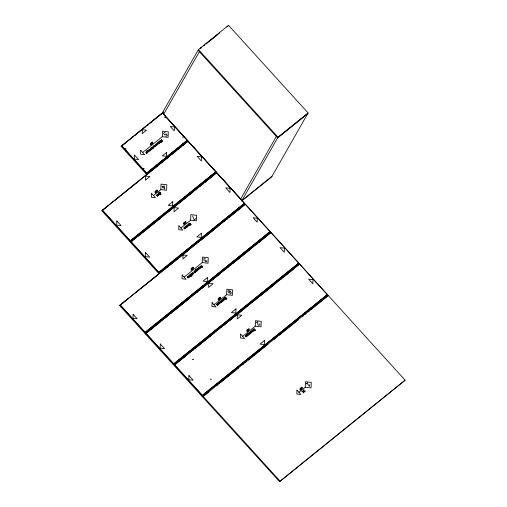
<?xml version="1.0" encoding="UTF-8"?>
<svg xmlns="http://www.w3.org/2000/svg" width="507" height="507" viewBox="0 0 507 507"><rect width="100%" height="100%" fill="white"/><g stroke="black" fill="none" stroke-linecap="round" stroke-linejoin="round"><path stroke-width="0.76" d="M162.278 136.706L162.5 131.212L168.299 131.858L168.083 137.359L162.278 136.706L142.689 152.474M160.808 189.612L161.03 184.111L166.828 184.763L166.613 190.258L160.808 189.612L153.475 195.518M190.626 220.152L190.841 214.651L196.646 215.304L196.424 220.805L190.626 220.152L180.885 227.998M202.236 262.556L202.458 257.055L208.257 257.708L208.041 263.203L202.236 262.556L184.142 277.12M226.623 294.675L226.838 289.18L232.637 289.833L232.421 295.328L226.623 294.675L214.055 304.789M255.23 326.191L255.452 320.69L261.251 321.343L261.035 326.838L255.23 326.191L242.669 336.306M305.239 387.24L305.455 381.746L311.254 382.392L311.038 387.893L305.239 387.24L298.946 392.304M309.549 384.693L309.638 386.347L306.881 383.311M220.754 302.033L221.141 302.546L221.914 302.007L220.837 300.828L220.133 301.557L220.741 302.026M151.327 143.639L151.542 144.222L152.182 143.811L151.213 142.74L150.636 143.285L150.978 143.728L151.732 143.316M155.985 191.614L156.194 192.197L156.84 191.785L155.871 190.714L155.288 191.253L155.636 191.703L156.39 191.285M184.599 223.124L184.808 223.707L185.454 223.295L184.478 222.224L183.902 222.769L184.25 223.213L185.004 222.795M192.033 268.887L192.242 269.471L192.888 269.059L191.919 267.988L191.335 268.533L191.684 268.976L192.438 268.564M219.182 298.788L219.392 299.371L220.038 298.959L219.062 297.888L218.485 298.427L218.834 298.87L219.588 298.458M247.79 330.298L248.005 330.881L248.652 330.469L247.676 329.398L247.099 329.937L247.441 330.387L248.196 329.968M300.936 388.825L301.145 389.408L301.792 388.989L300.822 387.925L300.239 388.463L300.588 388.907L301.342 388.495M146.124 173.857L187.324 140.325L146.124 173.857L121.173 146.384L163.634 111.901M129.786 241.56L215.938 171.835L129.786 241.56L101.875 210.817L188.021 141.092L182.697 145.743M161.987 113.53L198.465 49.578L228.556 25.35L308.11 112.966L271.638 176.918L241.547 201.14L278.02 137.194L308.11 112.966M199.409 51.644L163.666 114.271L240.679 199.01M228.556 25.35L226.94 27.017M162.373 112.852L244.545 203.345L158.399 273.07L130.483 242.327L216.635 172.602L204.524 182.723M119.677 305.575L245.249 204.118L270.231 231.629L144.66 333.086L119.677 305.575L128.309 298.623M158.399 273.07L244.545 203.345M144.66 333.086L270.231 231.629M145.357 333.859L270.928 232.396L298.845 263.139L173.274 364.596L145.357 333.859L160.161 321.945M240.641 199.042L276.385 136.415M245.249 204.118L228.828 217.699M173.274 364.596L298.845 263.139M173.971 365.37L299.542 263.906L327.452 294.649L201.887 396.113L173.971 365.37L185.074 356.434M270.928 232.396L261.289 240.521M201.887 396.113L327.452 294.649M202.585 396.88L328.149 295.423L405.125 380.193L279.56 481.65L202.585 396.88L208.751 391.911M299.542 263.906L288.673 273.026M327.769 296.094L328.149 295.423M279.56 481.65L405.125 380.193M200.538 48.273L201.761 47.284L200.569 48.317M203.605 45.801L204.834 44.812L203.643 45.839M206.064 43.824L219.575 32.949M206.096 43.862L207.325 42.873M208.554 41.885L217.763 34.47M121.173 146.384L127.27 141.478M129.095 140.008L130.312 139.026M131.528 138.05L133.36 136.573M134.577 135.597L145.541 126.769M147.366 125.299L148.589 124.316M149.806 123.334L151.631 121.864M152.848 120.881L163.216 112.535M151.904 142.841L152.512 142.353M150.249 144.514L150.82 144.051M150.623 145.091L151.276 144.558L150.294 143.481M165.954 136.402L167.24 135.363L166.226 133.785L165.713 134.704L164.794 134.938L163.609 133.639L163.983 132.726L165.358 132.752M157.328 144.634L156.936 144.951L155.82 144.096L156.739 145.11L156.505 145.598L157.88 144.039L157.284 143.38C155.446 144.489 157.892 141.96 158.14 144.051L157.468 144.71M101.875 210.817L108.042 205.848M112.364 202.369L113.593 201.38M114.829 200.385L116.065 199.39M117.916 197.901L119.151 196.906M120.381 195.917L138.278 181.512M146.295 175.054L147.531 174.059M148.766 173.064L168.508 157.17M172.209 154.191L173.445 153.196M174.681 152.201L175.91 151.206M177.761 149.717L178.996 148.728M180.232 147.733L181.462 146.738M156.562 190.816L157.164 190.328M154.901 192.483L155.472 192.026M155.275 193.059L155.934 192.533L154.952 191.45M162.284 187.337L164.211 185.784L164.724 189.111L161.961 186.075M130.483 242.327L132.333 240.838M139.742 234.874L140.971 233.885M142.207 232.89L143.443 231.895M144.679 230.9L161.955 216.996M168.121 212.027L169.357 211.032M170.586 210.037L171.822 209.049M173.058 208.054L174.909 206.564M176.144 205.569L192.799 192.159M199.587 186.696L200.823 185.701M202.059 184.706L203.288 183.711M277.602 137.828L307.692 113.606M307.73 113.644L277.633 137.866L198.079 50.256M185.175 222.326L185.777 221.838M183.515 223.993L184.085 223.536M183.889 224.569L184.548 224.043L183.566 222.96M195.873 218.574L194.175 219.943L192.616 215.938M241.896 200.423L272.025 176.24M135.711 292.666L136.947 291.671M138.177 290.682L139.412 289.687M140.642 288.692L157.911 274.794M164.078 269.832L165.307 268.837M166.543 267.842L167.779 266.853M169.008 265.858L188.129 250.464M195.525 244.507L196.76 243.518M197.996 242.523L199.226 241.528M200.461 240.54L217.11 227.136M223.891 221.673L225.127 220.678M226.363 219.689L227.592 218.694M192.609 268.089L193.218 267.601M190.949 269.762L191.519 269.299M191.323 270.339L191.982 269.806L191 268.729M192.66 274.205L192.267 274.521L191.152 273.672L192.071 274.68L191.836 275.174L193.211 273.615L192.616 272.95C190.778 274.065 193.224 271.537 193.471 273.628L192.799 274.287M165.092 317.971L166.328 316.976M167.557 315.981L168.793 314.993M170.644 313.503L171.873 312.508M173.109 311.513L189.757 298.11M196.545 292.653L197.774 291.658M199.01 290.663L200.24 289.674M201.475 288.679L220.589 273.292M224.905 269.813L226.141 268.818M227.377 267.829L228.606 266.834M230.457 265.345L231.693 264.35M232.922 263.361L249.577 249.957M256.358 244.494L257.594 243.499M258.824 242.511L260.059 241.516M219.759 297.989L220.361 297.501M218.099 299.656L218.669 299.2M218.473 300.233L219.132 299.707L218.149 298.623M192.47 350.476L193.706 349.481M194.935 348.486L196.171 347.498M197.407 346.503L214.055 333.099M220.837 327.636L222.072 326.641M223.302 325.652L227.624 322.173M228.853 321.185L244.887 308.275M246.738 306.786L247.974 305.791M252.29 302.318L253.519 301.323M254.755 300.334L255.991 299.339M257.22 298.344L273.254 285.435M280.656 279.477L281.886 278.489M283.121 277.494L287.437 274.021M256.111 322.87L257.683 321.603L257.784 324.455L258.843 325.507L259.939 324.607L259.609 323.834M248.367 329.499L248.975 329.011M246.713 331.166L247.283 330.71M247.086 331.743L247.739 331.217L246.763 330.133M216.768 385.459L218.004 384.464M219.233 383.476L238.353 368.082M242.669 364.609L243.899 363.614M245.135 362.625L246.37 361.63M248.215 360.141L249.45 359.146M250.686 358.157L267.95 344.253M274.116 339.291L275.352 338.296M276.581 337.301L277.817 336.312M279.053 335.317L298.167 319.93M302.483 316.45L303.718 315.462M304.948 314.467L306.184 313.472M308.034 311.982L309.264 310.994M310.499 309.999L327.148 296.595M306.063 383.97L307.698 382.652M301.513 388.026L302.115 387.538M299.852 389.693L300.423 389.237M300.226 390.27L300.885 389.744L299.903 388.66M229.817 293.838L231.015 293.794L231.338 293.078L230.869 292.064L229.113 290.543L228.251 290.752L227.935 291.493L229.158 292.831L229.937 292.609L229.944 291.043M205.417 258.754L203.877 258.627L203.858 260.167L205.367 260.275L205.24 261.53L205.937 261.891L206.97 261.061L206.761 260.306M151.397 142.594L152.88 143.316L152.315 141.852M156.048 190.569L157.531 191.285L156.974 189.827M184.662 222.079L186.145 222.795L185.587 221.337M192.096 267.842L193.585 268.564L193.021 267.1M219.246 297.742L220.729 298.458L220.171 296.994M247.86 329.252L249.343 329.968L248.785 328.511M301 387.779L302.489 388.495L301.925 387.031M198.465 49.578L278.02 137.194M215.025 171.936L216.083 173.102M121.56 145.705L146.51 173.185M102.262 210.139L130.172 240.882M130.869 241.649L158.786 272.392M120.064 304.897L145.046 332.408M145.743 333.181L173.66 363.925M174.357 364.691L202.274 395.435M202.971 396.201L279.946 480.972M147.398 152.613L146.738 153.463C144.666 151.244 146.7 153.374 146.396 151.688L147.398 152.613M195.265 272.094L194.606 272.937C192.54 270.725 194.574 272.848 194.263 271.169L195.265 272.094M116.838 220.963L116.673 225.14L121.084 225.64L116.838 220.963M134.628 155.161L134.469 159.097L138.626 159.559L134.628 155.161M133.145 314.365L132.992 318.307L137.15 318.77L133.145 314.365M140.737 150.326L140.585 154.172L144.647 154.629L140.737 150.326M142.372 129.722L142.214 133.658L146.523 130.191L142.372 129.722M145.566 176.081L145.395 180.264L149.977 176.582L145.566 176.081M145.452 252.473L145.287 256.656L149.698 257.15L145.452 252.473M151.517 193.363L151.365 197.21L155.427 197.667L151.517 193.363M166.67 152.373L166.511 156.308L162.36 155.845L166.67 152.373M160.326 344.006L160.161 348.182L164.572 348.677L160.326 344.006M174.414 126.94L174.256 130.876L170.257 126.471L174.414 126.94M172.798 201.71L172.633 205.893L168.223 205.398L172.798 201.71M174.174 207.591L174.009 211.774L178.584 208.092L174.174 207.591M178.927 225.843L178.775 229.69L182.837 230.146L178.927 225.843M182.19 274.971L182.038 278.818L186.094 279.275L182.19 274.971M183.059 254.951L182.9 258.887L187.216 255.42L183.059 254.951M188.94 375.516L188.775 379.692L193.186 380.187L188.94 375.516M201.52 156.834L201.355 161.011L197.109 156.34L201.52 156.834M201.412 233.22L201.241 237.403L196.83 236.908L201.412 233.22M207.388 277.64L207.236 281.575L203.079 281.112L207.388 277.64M208.757 283.255L208.592 287.437L213.168 283.749L208.757 283.255M212.103 302.641L211.951 306.488L216.007 306.944L212.103 302.641M230.134 188.344L229.969 192.527L225.723 187.85L230.134 188.344M235.996 308.883L235.825 313.066L231.414 312.572L235.996 308.883M237.371 314.765L237.206 318.947L241.782 315.259L237.371 314.765M240.717 334.151L240.559 337.998L244.621 338.454L240.717 334.151M257.303 218.225L257.144 222.161L253.145 217.757L257.303 218.225M264.603 340.393L264.439 344.576L260.028 344.082L264.603 340.393M284.427 248.138L284.262 252.315L280.016 247.644L284.427 248.138M296.994 390.149L296.842 393.996L300.905 394.452L296.994 390.149M313.041 279.649L312.876 283.831L308.63 279.154L313.041 279.649M220.399 301.532L221.141 301.526L220.792 301.139L220.399 301.532M249.007 333.042L249.755 333.036L249.4 332.649L249.007 333.042M161.055 141.32L161.201 142.499L161.365 141.13L162.012 141.846L161.568 140.971L162.633 141.231C163.729 140.648 160.478 141.092 161.638 139.412L161.441 140.832L160.58 140.268L161.239 140.997L159.711 140.965L161.055 141.32M155.395 145.534L155.503 146.403L155.693 145.357L156.359 145.718L155.281 144.533L155.484 145.313L154.35 145.281L155.395 145.534M189.041 276.461L189.155 277.329L189.345 276.29L190.005 276.645L188.927 275.459L189.231 276.163L187.996 276.214L189.041 276.461M223.162 300.043L223.27 300.917L223.46 299.871L224.126 300.226L223.048 299.048L223.251 299.827L222.117 299.795L223.162 300.043M251.776 331.559L251.884 332.427L252.074 331.382L252.74 331.743L251.662 330.558L251.865 331.337L250.731 331.305L251.776 331.559M190.049 224.24L190.188 225.431L190.398 224.031L191.247 224.576L189.814 222.998L190.138 223.993L188.674 223.917L190.049 224.24M200.696 266.505C199.821 265.579 203.237 265.364 202.508 267.214C200.797 269.192 203.13 264.534 200.696 266.505M302.02 391.829C301.145 390.903 304.568 390.688 303.839 392.538C302.121 394.516 304.454 389.858 302.02 391.829M249.362 333.543L249.755 334.062L250.528 333.524L249.45 332.339L248.747 333.067L249.349 333.536M154.755 145.915L154.724 146.181C153.501 147.493 156.41 145.813 154.527 147.087C152.759 146.935 153.767 144.729 154.755 145.915M185.055 227.789L185.017 228.055C183.8 229.36 186.709 227.687 184.827 228.961C183.059 228.803 184.066 226.604 185.055 227.789M188.401 276.841L188.37 277.107C187.146 278.419 190.055 276.746 188.179 278.013C186.411 277.861 187.413 275.656 188.401 276.841M217.864 304.181L217.826 304.447C216.603 305.759 219.512 304.08 217.636 305.353C215.868 305.201 216.869 302.996 217.864 304.181M246.472 335.691L246.44 335.957C245.217 337.269 248.126 335.59 246.25 336.863C244.482 336.711 245.483 334.506 246.472 335.691M192.742 359.381L193.237 359.558L192.742 359.381M210.716 379.166L211.185 379.401L210.741 379.116M190.721 276.372C190.613 277.456 192.159 275.51 190.721 276.372M125.559 148.855L126.047 149.033L125.559 148.855M143.525 168.641L144.02 168.825L143.525 168.641M164.864 117.206L165.352 117.39L164.864 117.206M182.837 136.998L183.3 137.232L182.862 136.941M153.894 145.984C154.084 147.429 154.952 145.091 153.894 145.984M184.187 227.858C184.383 229.303 185.245 226.965 184.187 227.858M187.539 276.911C187.729 278.356 188.598 276.017 187.539 276.911M197.267 269.173L197.92 268.45L198.757 269.363C198.573 270.732 196.437 269.356 198.275 268.925L197.882 268.697L197.267 269.173M199.562 267.328L200.214 266.606L201.045 267.519C200.867 268.887 198.725 267.512 200.569 267.081L200.176 266.847L199.562 267.328M216.996 304.251C217.192 305.696 218.054 303.357 216.996 304.251M245.61 335.761C245.8 337.206 246.668 334.867 245.61 335.761M198.529 269.394C197.8 270.542 197.901 268.539 198.529 269.394M200.823 267.544C200.094 268.691 200.195 266.695 200.823 267.544M159.198 143.215L158.526 143.747L157.734 142.822C157.943 140.807 158.97 142.486 159.198 143.215M189.314 225.235L188.648 225.767L187.856 224.842C188.059 222.827 189.092 224.5 189.314 225.235M199.815 268.533L199.143 269.065L198.351 268.14C198.56 266.124 199.587 267.804 199.815 268.533M159.046 143.05L158.552 143.481L157.988 142.822L158.438 142.378L159.046 143.05M189.162 225.064L188.674 225.501L188.103 224.835L188.553 224.392L189.162 225.064M199.663 268.368L199.169 268.799L198.605 268.14L199.055 267.696L199.663 268.368M150.287 148.862L151.035 150.002L150.275 150.617L149.197 149.432L150.313 150.294L150.712 149.971L150.287 148.862M305.113 391.049L304.561 391.651L304.238 391.277C304.549 390.764 302.952 390.739 304.067 389.775L303.23 390.542A0.646 0.589 29.7 0 0 303.592 391.176L304.099 391.138L304.542 391.911L305.125 391.036M224.766 297.717L225.057 298.636L226.109 298.243L226.502 298.68L225.932 299.453L226.876 298.699L225.444 297.121L224.766 297.717M253.373 329.227L253.671 330.146L254.717 329.753L255.11 330.19L254.546 330.97L255.49 330.209L254.051 328.631L253.373 329.227M150.94 148.272L151.035 148.976L151.758 149.178L151.663 148.469L150.94 148.272M159.274 141.561L159.369 142.264L160.098 142.467L160.003 141.757L159.274 141.561M156.98 194.986L157.075 195.696L157.804 195.892L157.709 195.182L156.98 194.986M221.679 300.385L221.774 301.095L222.503 301.291L222.408 300.588L221.679 300.385M223.891 298.604L223.986 299.314L224.715 299.51L224.62 298.8L223.891 298.604M250.293 331.901L250.388 332.605L251.117 332.807L251.022 332.098L250.293 331.901M252.505 330.12L252.6 330.824L253.329 331.027L253.234 330.317L252.505 330.12M220.963 301.95C220.748 302.666 222.11 301.988 221.28 301.684L220.963 301.95M249.577 333.46C249.362 334.176 250.718 333.498 249.894 333.194L249.577 333.46M152.144 148.881L151.39 149.489L150.554 148.564L151.314 147.962L152.144 148.881M160.478 142.169L159.73 142.778L158.887 141.852L159.648 141.25L160.478 142.169M158.184 195.601L157.436 196.203L156.6 195.277L157.36 194.675L158.184 195.601M222.89 301L222.136 301.602L221.299 300.683L222.06 300.081L222.89 301M225.102 299.219L224.348 299.821L223.511 298.902L224.271 298.293L225.102 299.219M251.497 332.51L250.75 333.118L249.913 332.193L250.673 331.591L251.497 332.51M253.709 330.729L252.961 331.331L252.125 330.412L252.885 329.81L253.709 330.729M225.019 297.793C225.051 299.472 226.673 296.963 225.019 297.793M253.633 329.303C253.658 330.982 255.287 328.473 253.633 329.303M147.15 152.791L146.789 153.146L146.428 152.746L147.15 152.791M195.018 272.272L194.656 272.627L194.295 272.227L195.018 272.272M162.367 112.985L121.705 145.724L146.517 173.045L187.178 140.312L162.367 112.985M146.618 151.016L147.886 152.537L147.157 151.371L147.676 150.953L148.792 151.808L147.714 150.623L146.878 151.301L146.618 151.016M148.19 150.243L149.077 151.58L149.007 150.129C151.409 152.677 147.645 147.575 148.995 151.124L148.19 150.243M151.726 147.398L152.607 148.735L153.52 148L152.442 146.815L153.171 147.987L152.645 148.412L151.726 147.398M188.015 141.231L102.401 210.158L130.179 240.743L215.792 171.822L188.015 141.231M158.539 192.869L160.25 194.846L161.112 194.156L159.737 191.906L159.87 192.426L158.868 193.23L158.539 192.869M157.766 194.111L158.647 195.455L158.406 194.821L158.932 194.396C160.7 195.93 157.297 192.248 158.78 194.225L158.254 194.644L157.766 194.111M159.952 192.679L159.192 193.287L160.288 194.498L160.751 194.124L159.952 192.679M216.628 172.741L131.015 241.668L158.792 272.253L244.406 203.332L216.628 172.741M186.177 225.926L184.808 227.028L185.879 228.213L185.15 227.041L185.549 226.724L186.665 227.586L185.739 226.566L186.132 226.249L187.254 227.111L186.177 225.926M186.652 225.545L187.533 226.883L187.47 225.431C189.872 227.979 186.101 222.877 187.451 226.426L186.652 225.545M245.242 204.251L120.21 304.916L145.053 332.275L270.085 231.617L245.242 204.251M195.683 269.534L196.95 271.055L197.66 270.485L196.627 268.773L195.943 269.819L195.683 269.534M189.403 275.079L190.29 276.416L190.22 274.965C192.622 277.513 188.858 272.411 190.207 275.96L189.403 275.079M190.607 274.11L191.488 275.453L190.607 274.11M194.846 270.7L195.727 272.037L195.487 271.403L196.013 270.979C197.774 272.512 194.377 268.83 195.854 270.808L195.334 271.232L194.846 270.7M196.773 269.439L196.222 269.882L196.995 270.732L197.324 270.459L196.773 269.439M191.88 275.478L191.842 275.865L191.88 275.478M270.922 232.536L145.889 333.194L173.667 363.785L298.699 263.127L270.922 232.536M217.807 303.268L218.688 304.606L218.447 303.972L218.973 303.547C220.735 305.081 217.338 301.399 218.815 303.376L218.289 303.801L217.807 303.268M218.999 302.305L219.886 303.642L219.816 302.191C222.218 304.739 218.454 299.637 219.804 303.186L218.999 302.305M299.536 264.046L174.503 364.704L202.28 395.295L327.307 294.637L299.536 264.046M246.421 334.778L247.296 336.116L247.061 335.482L247.581 335.057C249.349 336.591 245.946 332.909 247.429 334.886L246.903 335.311L246.421 334.778M247.612 333.815L248.493 335.152L248.43 333.701C250.832 336.255 247.067 331.147 248.417 334.696L247.612 333.815"/></g></svg>
